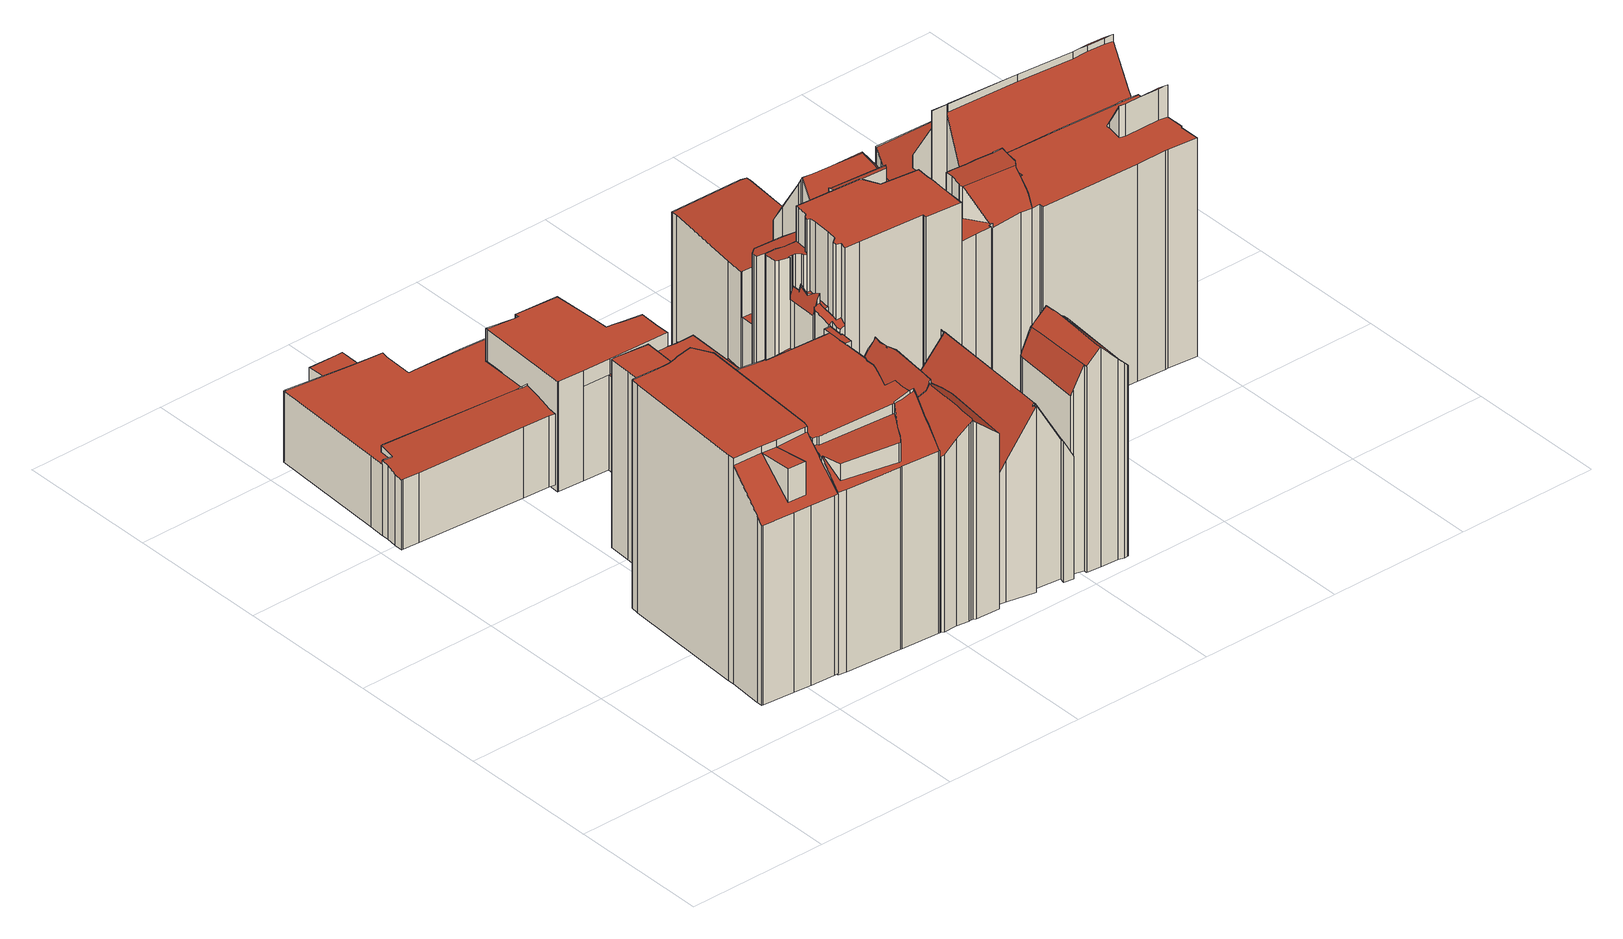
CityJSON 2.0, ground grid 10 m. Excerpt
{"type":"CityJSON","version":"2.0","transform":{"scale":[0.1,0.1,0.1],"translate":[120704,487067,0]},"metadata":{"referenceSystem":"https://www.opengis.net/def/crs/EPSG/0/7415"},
"CityObjects":{
"building1":{"type":"Building","attributes":{"dak_type":"slanted","data_area":76.54,"data_coverage":0.879,"geconstateerd":false,"gid":17593977,"h_dak_50p":17.23,"h_dak_70p":17.32,"h_dak_max":17.51,"h_dak_min":14.31,"h_maaiveld":0.976,"kas_warenhuis":false,"lod11_replace":false,"ondergronds_type":"above ground","oorspronkelijkbouwjaar":1005,"pw_actueel":"yes","pw_bron":"ahn3","reconstructie_methode":"tudelft3d-geoflow","reconstruction_skipped":false,"rmse_lod12":1.32,"rmse_lod13":2.41,"rmse_lod22":0.143,"rn":1,"status":"Pand in gebruik","t_run":153.47,"val3dity_codes_lod12":"[]","val3dity_codes_lod13":"[]","val3dity_codes_lod22":"[]"},"children":["building1-1"]},
"building1-1":{"type":"BuildingPart","parents":["building1"],"geometry":[{"type":"Solid","lod":"2.2","boundaries":[[[[0,1,2,3,4,5,6,7,8,9,10,11,12,13,14,15,16,17,18,19,20,21,22,23,24,25,26,27,28,29]],[[30,14,13,31]],[[32,33,34,35]],[[35,34,36,37]],[[38,4,3,36]],[[39,12,11,40]],[[41,15,14,30]],[[42,43,33]],[[44,45,43,42]],[[46,7,6,47]],[[47,6,5,48]],[[48,5,4,38]],[[49,29,28,50]],[[51,0,29,49]],[[52,20,53]],[[54,21,20,52]],[[55,22,21,54]],[[56,57,58,59]],[[60,2,1,61,62]],[[50,28,27,63]],[[59,58,52,53]],[[63,27,26,64]],[[64,26,25,65]],[[65,25,24,66]],[[37,36,3,2,60]],[[67,9,8,68]],[[68,8,7,46]],[[69,70,33,32]],[[71,19,18,72]],[[72,18,17,73]],[[53,20,19,71]],[[73,17,16,74]],[[75,23,22,55]],[[66,24,23,75]],[[76,10,9,67]],[[40,11,10,76]],[[45,44,70]],[[77,39,70,69]],[[31,13,12,39,77]],[[74,16,15,41]],[[78,79,57,56]],[[80,81,79,78]],[[61,1,0,51]],[[62,61,81,80]],[[30,31,77,69,32,35,37,60,62,80,78,56,59,53,71,72,73,74,41]],[[40,76,67,68,46,47,48,38,36,34,33,43,45,70,39]],[[70,44,42,33]],[[79,81,61,51,49,50,63,64,65,66,75,55,54,52,58,57]]]],"semantics":{"surfaces":[{"type":"GroundSurface"},{"type":"WallSurface","on_footprint_edge":true},{"type":"WallSurface","on_footprint_edge":false},{"type":"RoofSurface"}],"values":[[0,1,2,2,1,1,1,2,2,1,1,1,1,1,1,1,1,2,1,1,2,1,1,1,1,1,1,2,1,1,1,1,1,1,1,1,2,2,1,1,2,2,1,2,3,3,3,3]]}}]},
"building2":{"type":"Building","attributes":{"dak_type":"slanted","data_area":74.89,"data_coverage":0.818,"geconstateerd":false,"gid":17593980,"h_dak_50p":16.53,"h_dak_70p":16.57,"h_dak_max":18.64,"h_dak_min":4.47,"h_maaiveld":0.926,"kas_warenhuis":false,"lod11_replace":false,"ondergronds_type":"above ground","oorspronkelijkbouwjaar":1936,"pw_actueel":"yes","pw_bron":"ahn3","reconstructie_methode":"tudelft3d-geoflow","reconstruction_skipped":false,"rmse_lod12":2.63,"rmse_lod13":3.02,"rmse_lod22":0.666,"rn":1,"status":"Pand in gebruik","t_run":155.21,"val3dity_codes_lod12":"[]","val3dity_codes_lod13":"[]","val3dity_codes_lod22":"[]"},"children":["building2-1"]},
"building2-1":{"type":"BuildingPart","parents":["building2"],"geometry":[{"type":"Solid","lod":"2.2","boundaries":[[[[82,83,84,85,86,87,88,89,90,91,92,93,94,95,96,97,98,99,100,101,102,103,104,105,106,107,108,109,110,111,112,113,114,115,116,117]],[[118,108,107,119]],[[119,107,106,120]],[[120,106,105,121,122]],[[123,102,101,124]],[[125,126,127]],[[128,109,108,118]],[[129,92,91,130]],[[122,121,131,132]],[[133,95,94,134]],[[135,93,92,129]],[[136,96,95,133]],[[137,82,117,138]],[[139,112,111,140]],[[141,142,143]],[[144,145,146,147]],[[148,149,150,151]],[[152,97,96,136]],[[134,94,93,135]],[[153,154,155,156]],[[130,91,90,157]],[[158,159,149,148]],[[127,126,154,153]],[[160,161,159,158]],[[162,110,109,128]],[[163,103,102,123]],[[156,155,164,165]],[[166,88,87,167]],[[165,164,142,141]],[[168,169,151,170]],[[171,115,114,172]],[[147,146,172,173]],[[170,151,150,143]],[[174,98,97,152]],[[175,176,177,178]],[[178,177,179,180]],[[138,117,116,176,175]],[[157,90,89,181]],[[181,89,88,166]],[[167,87,86,182]],[[183,85,84,184]],[[182,86,85,183]],[[185,113,112,139]],[[140,111,110,162]],[[186,187,100,99,188]],[[189,190,187,186]],[[124,101,100,187]],[[132,131,191,192]],[[121,105,104,193]],[[194,195,190,189]],[[196,163,195,194]],[[193,104,103,163,196]],[[184,84,83,197,198]],[[198,197,169,168]],[[197,83,82,137]],[[176,116,115,171]],[[180,179,145,144]],[[173,172,114,113,185]],[[199,174,161,160]],[[192,191,188,200]],[[200,188,99,98,174,199]],[[141,143,150,149,159,161,174,152,136,133,125,127,153,156,165]],[[176,171,172,146,145,179,177]],[[143,142,164,155,154,126,125,133,134,135,129,130,157,181,166,167,182,183,184,198,168,170]],[[151,169,197,137,138,175,178,180,144,147,173,185,139,140,162,128,118,119,120,122,132,192,200,199,160,158,148]],[[195,163,123,124,187,190]],[[196,194,189,186,188,191,131,121,193]]]],"semantics":{"surfaces":[{"type":"GroundSurface"},{"type":"WallSurface","on_footprint_edge":true},{"type":"WallSurface","on_footprint_edge":false},{"type":"RoofSurface"}],"values":[[0,1,1,1,1,2,1,1,2,1,1,1,1,1,2,2,2,1,1,2,1,2,2,2,1,1,2,1,2,2,1,2,2,1,2,2,1,1,1,1,1,1,1,1,1,2,1,2,1,2,2,1,1,2,1,1,2,1,2,2,1,3,3,3,3,3,3]]}}]},
"building3":{"type":"Building","attributes":{"dak_type":"multiple horizontal","data_area":118.07,"data_coverage":0.905,"geconstateerd":false,"gid":17593975,"h_dak_50p":5.93,"h_dak_70p":5.96,"h_dak_max":8.48,"h_dak_min":3.69,"h_maaiveld":0.762,"kas_warenhuis":false,"lod11_replace":false,"ondergronds_type":"above ground","oorspronkelijkbouwjaar":1005,"pw_actueel":"yes","pw_bron":"ahn3","reconstructie_methode":"tudelft3d-geoflow","reconstruction_skipped":false,"rmse_lod12":0.689,"rmse_lod13":2.14,"rmse_lod22":0.359,"rn":1,"status":"Pand in gebruik","t_run":228.81,"val3dity_codes_lod12":"[]","val3dity_codes_lod13":"[]","val3dity_codes_lod22":"[]"},"children":["building3-1"]},
"building3-1":{"type":"BuildingPart","parents":["building3"],"geometry":[{"type":"Solid","lod":"2.2","boundaries":[[[[201,202,203,204,205,206,207,208,209,210,211,212,213,214,215,216,217,218,219,220,221,222,223,224,225,226,227,228,229,230,231,232,233]],[[234,225,224,235]],[[236,237,238,239]],[[240,216,215,241]],[[242,205,204,237,236]],[[243,208,207,244]],[[245,209,208,243]],[[246,241,215,214,247]],[[248,212,211,249]],[[244,207,206,250]],[[251,252,241,246]],[[253,254,252,251]],[[255,213,212,248]],[[247,214,213,255]],[[239,238,256,257]],[[250,206,205,242]],[[258,210,209,245]],[[237,204,203,259]],[[260,218,217,261]],[[261,217,216,240]],[[235,224,223,262,263]],[[249,211,210,258]],[[264,228,227,265]],[[266,230,229,267]],[[268,201,233,269]],[[270,226,225,234]],[[271,231,230,266]],[[267,229,228,264]],[[272,273,274,275]],[[263,262,273,272]],[[276,222,221,277]],[[275,274,278,279]],[[279,278,219,218,260]],[[280,220,219,278]],[[281,282,254,253]],[[283,284,282,281]],[[265,227,226,270]],[[262,223,222,276]],[[259,203,202,285]],[[285,202,201,268]],[[269,233,232,286]],[[286,232,231,271]],[[277,221,220,280]],[[257,256,284,283]],[[259,285,268,269,286,271,266,267,264,265,270,234,235,263,272,275,279,260,261,240,241,252,254,282,284,256,238,237]],[[245,243,244,250,242,236,239,257,283,281,253,251,246,247,255,248,249,258]],[[262,276,277,280,278,274,273]]]],"semantics":{"surfaces":[{"type":"GroundSurface"},{"type":"WallSurface","on_footprint_edge":true},{"type":"WallSurface","on_footprint_edge":false},{"type":"RoofSurface"}],"values":[[0,1,2,1,1,1,1,1,1,1,2,2,1,1,2,1,1,1,1,1,1,1,1,1,1,1,1,1,2,2,1,2,1,1,2,2,1,1,1,1,1,1,1,2,3,3,3]]}}]},
"building4":{"type":"Building","attributes":{"dak_type":"slanted","data_area":53.24,"data_coverage":0.798,"geconstateerd":false,"gid":17593973,"h_dak_50p":13.64,"h_dak_70p":14.32,"h_dak_max":16.72,"h_dak_min":4.88,"h_maaiveld":0.917,"kas_warenhuis":false,"lod11_replace":false,"ondergronds_type":"above ground","oorspronkelijkbouwjaar":1905,"pw_actueel":"yes","pw_bron":"ahn3","reconstructie_methode":"tudelft3d-geoflow","reconstruction_skipped":false,"rmse_lod12":4.18,"rmse_lod13":0.846,"rmse_lod22":0.35,"rn":1,"status":"Pand in gebruik","t_run":151.11,"val3dity_codes_lod12":"[]","val3dity_codes_lod13":"[]","val3dity_codes_lod22":"[]"},"children":["building4-1"]},
"building4-1":{"type":"BuildingPart","parents":["building4"],"geometry":[{"type":"Solid","lod":"2.2","boundaries":[[[[287,288,289,290,291,292,293,294,295,296,297,298,299,300,301,88,87,302,115,303,304,109,305,306,307,308,309,310,311,312]],[[313,308,307,314]],[[315,316,317]],[[318,319,305,109,128]],[[320,115,302,321]],[[322,303,115,320]],[[323,324,316,315]],[[325,300,299,326]],[[327,297,296,328]],[[329,330,331,332]],[[333,294,293,334]],[[335,336,337,338]],[[339,340,336]],[[341,342,343]],[[342,341,344]],[[345,346,347,348]],[[349,88,301,350]],[[350,301,300,325]],[[328,296,295,351]],[[314,307,306,352]],[[353,354,355,356]],[[326,299,298,357]],[[357,298,297,327]],[[358,359,360,361]],[[332,331,362,363]],[[364,365,366,359,358]],[[367,368,369,370]],[[371,372,312,311,373]],[[374,375,376,377]],[[378,87,88,349]],[[379,321,302,87,378]],[[351,295,294,333]],[[380,322,381,382]],[[128,109,304,383]],[[383,304,303,322,380]],[[382,381,365,364]],[[384,289,288,368,367]],[[377,376,321,379]],[[334,293,292,385]],[[385,292,291,346,345]],[[361,360,319,318]],[[356,355,366,365]],[[363,362,315,317]],[[386,290,289,384]],[[346,291,290,386]],[[352,306,305,319]],[[387,388,389,390]],[[391,392,340,339]],[[348,347,393,394]],[[394,393,392,391]],[[395,396,397,398]],[[399,310,309,400]],[[400,309,308,313]],[[373,311,310,399]],[[398,397,372,371]],[[401,287,312,372]],[[368,288,287,401]],[[390,389,396,395]],[[317,316,402,403,404]],[[404,403,354,353]],[[403,402,388,387]],[[338,337,330,329]],[[343,342,336,335]],[[344,375,374]],[[370,369,324,323]],[[379,378,349,350,325,326,357,327,328,405,406,407,408,409,336,342,344,374,377]],[[361,318,128,383,380,382,364,358]],[[407,406,405,328,351,333,334,385,345,348,394,391,339,336,409,408]],[[368,401,372,397,396,389,388,402,316,324,369]],[[403,387,390,395,398,371,373,399,400,313,314,352,319,360,359,366,355,354]],[[392,393,347,346,386,384,367,370,323,315,362,331,330,337,336,340]],[[332,363,317,404,353,356,365,381,322,320,321,376,375,344,341,343,335,338,329]]]],"semantics":{"surfaces":[{"type":"GroundSurface"},{"type":"WallSurface","on_footprint_edge":true},{"type":"WallSurface","on_footprint_edge":false},{"type":"RoofSurface"}],"values":[[0,1,2,1,1,1,2,1,1,2,1,2,2,2,2,2,1,1,1,1,2,1,1,2,2,2,2,1,2,1,1,1,2,1,1,2,1,2,1,1,2,2,2,1,1,1,2,2,2,2,2,1,1,1,2,1,1,2,2,2,2,2,2,2,2,3,3,3,3,3,3,3]]}}]},
"building5":{"type":"Building","attributes":{"dak_type":"slanted","data_area":61.47,"data_coverage":0.77,"geconstateerd":false,"gid":17593970,"h_dak_50p":11.71,"h_dak_70p":12.85,"h_dak_max":14.32,"h_dak_min":4.11,"h_maaiveld":0.938,"kas_warenhuis":false,"lod11_replace":false,"ondergronds_type":"above ground","oorspronkelijkbouwjaar":1005,"pw_actueel":"yes","pw_bron":"ahn3","reconstructie_methode":"tudelft3d-geoflow","reconstruction_skipped":false,"rmse_lod12":4.67,"rmse_lod13":0.989,"rmse_lod22":0.106,"rn":1,"status":"Pand in gebruik","t_run":121.04,"val3dity_codes_lod12":"[]","val3dity_codes_lod13":"[]","val3dity_codes_lod22":"[]"},"children":["building5-1"]},
"building5-1":{"type":"BuildingPart","parents":["building5"],"geometry":[{"type":"Solid","lod":"2.2","boundaries":[[[[410,411,412,413,414,415,311,416,417,418,419,420,421,422,423,424,425,426,427,428,429,430,431,432]],[[433,434,435,436]],[[437,425,424,438]],[[439,411,410,440]],[[440,410,432,441]],[[441,432,431,442]],[[443,428,427,444]],[[445,311,415,446]],[[447,448,434,433]],[[449,450,448,447]],[[451,421,420,452]],[[438,424,423,453,454]],[[453,423,422,455]],[[456,429,428,443]],[[457,430,429,456]],[[458,459,460,461]],[[442,431,430,457]],[[462,426,425,437]],[[444,427,426,462]],[[436,435,463,464]],[[454,453,459,458]],[[465,466,414,413,467]],[[468,469,466,465]],[[446,415,414,466]],[[470,418,417,471]],[[455,422,421,451]],[[464,463,469,468]],[[472,473,450,449]],[[474,412,411,439]],[[475,419,418,470]],[[476,416,311,445]],[[471,417,416,476]],[[452,420,419,475]],[[467,413,412,474]],[[461,460,473,472]],[[448,450,473,460,459,453,455,451,452,475,470,471,476,445,446,466,469,463,435,434]],[[464,468,465,467,474,439,440,441,442,433,436]],[[449,447,433,442,457,456,443,444,462,437,438,454,458,461,472]]]],"semantics":{"surfaces":[{"type":"GroundSurface"},{"type":"WallSurface","on_footprint_edge":false},{"type":"WallSurface","on_footprint_edge":true},{"type":"RoofSurface"}],"values":[[0,1,2,2,2,2,2,2,1,1,2,2,2,2,2,1,2,2,2,1,1,2,1,2,2,2,1,1,2,2,2,2,2,2,1,3,3,3]]}}]},
"building6":{"type":"Building","attributes":{"dak_type":"slanted","data_area":16.33,"data_coverage":0.81,"geconstateerd":false,"gid":17593982,"h_dak_50p":15.9,"h_dak_70p":16.3,"h_dak_max":17.03,"h_dak_min":13.77,"h_maaiveld":1.01,"kas_warenhuis":false,"lod11_replace":false,"ondergronds_type":"above ground","oorspronkelijkbouwjaar":1005,"pw_actueel":"yes","pw_bron":"ahn3","reconstructie_methode":"tudelft3d-geoflow","reconstruction_skipped":false,"rmse_lod12":1.04,"rmse_lod13":1.34,"rmse_lod22":0.0742,"rn":1,"status":"Pand in gebruik","t_run":66.3,"val3dity_codes_lod12":"[]","val3dity_codes_lod13":"[]","val3dity_codes_lod22":"[]"},"children":["building6-1"]},
"building6-1":{"type":"BuildingPart","parents":["building6"],"geometry":[{"type":"Solid","lod":"2.2","boundaries":[[[[477,478,479,480,481,482,483,484,485,486,487,488,489,490,491,492,493,494,495,496,497,498]],[[499,490,489,500]],[[501,497,496,502]],[[500,489,488,503]],[[504,505,506,507]],[[508,483,482,509]],[[502,496,495,510]],[[511,512,498,497,501]],[[513,514,515,516]],[[517,479,478,518]],[[519,491,490,499]],[[520,493,492,521]],[[521,492,491,519]],[[522,484,483,508]],[[510,495,494,523]],[[523,494,493,520]],[[503,488,487,524]],[[524,487,486,525]],[[525,486,485,526]],[[526,485,484,522]],[[507,506,527,528]],[[529,477,498,512]],[[528,527,512,511]],[[518,478,477,529]],[[509,482,481,530]],[[516,515,505,504]],[[530,481,480,514,513]],[[514,480,479,517]],[[521,519,499,500,503,524,531,532,533,534,520]],[[518,529,512,527,506,505,515,514,517]],[[516,504,507,528,511,501,502,535,536,537,538,526,522,508,509,530,513]],[[534,533,532,531,524,525,526,538,537,536,535,502,510,523,520]]]],"semantics":{"surfaces":[{"type":"GroundSurface"},{"type":"WallSurface","on_footprint_edge":true},{"type":"WallSurface","on_footprint_edge":false},{"type":"RoofSurface"}],"values":[[0,1,1,1,2,1,1,1,2,1,1,1,1,1,1,1,1,1,1,1,2,1,2,1,1,2,1,1,3,3,3,3]]}}]},
"building7":{"type":"Building","attributes":{"dak_type":"slanted","data_area":163.95,"data_coverage":0.824,"geconstateerd":false,"gid":14482086,"h_dak_50p":15.88,"h_dak_70p":16.17,"h_dak_max":18.78,"h_dak_min":2.74,"h_maaiveld":0.349,"kas_warenhuis":false,"lod11_replace":false,"ondergronds_type":"above ground","oorspronkelijkbouwjaar":1005,"pw_actueel":"yes","pw_bron":"ahn3","reconstructie_methode":"tudelft3d-geoflow","reconstruction_skipped":false,"rmse_lod12":5.16,"rmse_lod13":1.74,"rmse_lod22":0.41,"rn":1,"status":"Pand in gebruik","t_run":367.1,"val3dity_codes_lod12":"[]","val3dity_codes_lod13":"[]","val3dity_codes_lod22":"[]"},"children":["building7-1"]},
"building7-1":{"type":"BuildingPart","parents":["building7"],"geometry":[{"type":"Solid","lod":"2.2","boundaries":[[[[539,540,541,542,543,544,545,546,547,548,549,550,551,552,553,554,555,556,557,558,559,560,561,562,563,564,565,566,567,568,569,570,571,572,573,574,575,576,577,578,579,580,581,582,583,584,585,586,587,588,589,590,591,592,593,594,595,596,597,598,599,600,601,602,603]],[[604,605,564,563,606]],[[607,552,551,608,609]],[[610,543,542,611]],[[612,544,543,610]],[[613,602,601,614]],[[615,595,594,616]],[[617,589,588,618]],[[619,546,545,620]],[[621,622,623,624]],[[611,542,541,625]],[[625,541,540,626]],[[616,594,593,627]],[[627,593,592,628]],[[629,603,602,613]],[[630,597,596,631]],[[632,591,590,633]],[[628,592,591,632]],[[634,600,599,635]],[[636,598,597,630]],[[637,559,558,638]],[[639,579,578,640]],[[641,642,640,643]],[[644,576,575,645]],[[646,647,648,649]],[[650,651,652,653]],[[654,571,570,655]],[[656,606,563,562,657]],[[658,659,606,656]],[[660,661,662,663]],[[664,569,568,665]],[[666,553,552,607]],[[608,551,550,667]],[[668,669,670,671]],[[672,580,579,639]],[[673,581,580,672]],[[674,582,581,673]],[[643,640,578,577,675,676]],[[677,554,553,666]],[[618,588,587,678]],[[620,545,544,612]],[[612,679,680]],[[681,682,683,684]],[[685,686,687,688]],[[689,690,686,685]],[[691,692,693,694]],[[695,586,585,696]],[[697,698,699,700]],[[688,687,556,555,701]],[[702,703,704,705,706]],[[707,560,559,637]],[[701,555,554,677]],[[676,675,708,709]],[[675,577,576,644]],[[645,575,574,661,660]],[[710,711,622,621]],[[712,713,642,641]],[[714,715,716]],[[717,718,719,699]],[[720,584,583,721]],[[631,596,595,615]],[[649,648,722,718,717]],[[723,724,725,726]],[[638,558,557,725]],[[726,725,557,556,687]],[[727,635,599,598,636]],[[671,670,728,698,697]],[[729,565,564,605]],[[730,731,605,604]],[[684,683,713,712]],[[732,733,728,670]],[[734,735,733,732]],[[735,734,736]],[[614,601,600,634]],[[737,738,635,727]],[[696,585,584,720]],[[739,572,571,654]],[[740,741,742,743]],[[663,662,744,740]],[[741,744,745,746]],[[747,748,651,650]],[[743,742,749,748,747]],[[653,652,750,751]],[[748,749,752,753]],[[751,750,754,755,756]],[[757,758,754,750]],[[759,760,758,757]],[[761,547,546,619,762]],[[763,764,765,766,767]],[[768,769,770,771]],[[771,770,772,773]],[[774,775,690,689]],[[773,772,724,723]],[[753,752,776,777]],[[778,566,565,729]],[[779,567,566,778]],[[780,779,731,730]],[[665,568,567,779,780]],[[655,570,569,664]],[[781,782,783,784]],[[784,783,715,714]],[[785,786,787,788,789]],[[789,788,782,781]],[[790,791,792,793]],[[794,795,796,797]],[[786,798,799,800]],[[793,792,798,786,785]],[[801,721,583,582,674]],[[802,721,801]],[[624,623,803,760,759]],[[804,805,803,623]],[[806,807,808,809]],[[809,808,703,702]],[[667,550,549,810]],[[810,549,548,811]],[[609,608,812,813]],[[811,548,547,761]],[[813,812,814,815]],[[815,814,816,817]],[[818,819,816]],[[788,787,819,818]],[[817,816,820,821]],[[821,820,682,681]],[[800,799,795,794]],[[775,822,823,824]],[[824,823,825,826]],[[827,828,826,829]],[[706,705,822,775,774]],[[680,679,830,831]],[[829,826,825,711,710]],[[832,833,805,834]],[[805,804,834]],[[756,755,692,691]],[[835,836,837,838]],[[718,722,839,840]],[[840,839,841,842]],[[700,699,719,843,844]],[[844,843,845,846]],[[846,845,847,848]],[[849,850,851]],[[831,830,850,849]],[[633,590,589,617]],[[852,853,854,855]],[[853,852,856]],[[857,858,738,737]],[[855,854,858,857]],[[859,539,603,629]],[[626,540,539,859]],[[860,573,572,739]],[[661,574,573,860]],[[861,862,764,763]],[[744,741,740]],[[746,745,862,861]],[[863,864,802,801]],[[797,796,865,866]],[[866,865,867,864,863]],[[842,841,867,865]],[[848,847,791,790]],[[657,562,561,868]],[[869,870,659,658]],[[868,561,560,707]],[[766,765,870,869]],[[871,872,769,873]],[[874,875,873,768]],[[767,766,872,871]],[[876,877,825,878]],[[777,776,879,880]],[[881,880,879,875,874]],[[880,881,882]],[[828,827,882]],[[883,695,647,646]],[[678,587,586,695,883]],[[834,804,877,876]],[[884,885,832,807,806]],[[694,693,833,832,885]],[[838,837,885,884]],[[709,708,836,835]],[[873,769,768]],[[878,825,704,703]],[[762,619,886,887]],[[887,886,716]],[[851,850,669,668]],[[713,683,888,639,640,642]],[[736,889,890,678,883,646,649,717,699,698,728,733,735]],[[731,779,778,729,605]],[[764,862,745,744,662,661,860,739,654,655,664,665,780,730,604,606,659,870,765]],[[715,783,782,788,818,816,814,812,608,667,810,811,761,762,887,716]],[[795,799,798,792,791,847,845,843,719,718,840,842,865,796]],[[714,851,668,671,697,700,844,846,848,790,793,785,789,781,784]],[[690,775,824,826,828,882,881,874,768,771,773,723,726,687,686]],[[833,693,692,755,754,758,760,803,805]],[[825,877,804,623,622,711,825,823,822,705,704]],[[863,801,674,673,672,639,888,683,682,820,816,819,787,786,800,794,797,866]],[[854,853,856,891,630,631,615,616,627,628,632,633,617,618,678,890,889,736,734,732,670,669,850,830,679,612,610,611,625,626,859,629,613,614,634,635,738,858]],[[855,857,737,727,636,630,891,856,852]],[[802,864,867,841,839,722,648,647,695,696,720,721]],[[872,766,869,658,656,657,868,707,637,638,725,724,772,770,769]],[[875,879,776,752,749,742,741,746,861,763,767,871,873]],[[880,882,827,829,710,621,624,759,757,750,652,651,748,753,777]],[[876,878,703,808,807,832,834]],[[885,837,836,708,675,644,645,660,663,740,743,747,650,653,751,756,691,694]],[[712,641,643,676,709,835,838,884,806,809,702,706,774,689,685,688,701,677,666,607,609,813,815,817,821,681,684]],[[714,716,886,619,620,612,680,831,849,851]]]],"semantics":{"surfaces":[{"type":"GroundSurface"},{"type":"WallSurface","on_footprint_edge":true},{"type":"WallSurface","on_footprint_edge":false},{"type":"RoofSurface"}],"values":[[0,1,1,1,1,1,1,1,1,2,1,1,1,1,1,1,1,1,1,1,1,1,2,1,2,2,1,1,2,2,1,1,1,2,1,1,1,1,1,1,1,2,2,2,2,2,1,2,1,2,1,1,2,1,1,2,2,2,2,1,1,2,2,1,1,1,2,1,2,2,2,2,2,1,2,1,1,2,2,2,2,2,2,2,2,2,2,1,2,2,2,2,2,2,1,1,2,1,1,2,2,2,2,2,2,2,2,1,2,2,2,2,2,1,1,2,1,2,2,2,2,2,2,2,2,2,2,2,2,2,2,2,2,2,2,2,2,2,2,2,2,1,2,2,2,2,1,1,1,1,2,2,2,2,2,2,2,2,1,2,1,2,2,2,2,2,2,2,2,2,2,1,2,2,2,2,2,2,2,2,2,2,3,3,3,3,3,3,3,3,3,3,3,3,3,3,3,3,3,3,3,3,3]]}}]},
"building8":{"type":"Building","attributes":{"dak_type":"slanted","data_area":305.44,"data_coverage":0.896,"geconstateerd":false,"gid":14482956,"h_dak_50p":10.73,"h_dak_70p":13.99,"h_dak_max":20.93,"h_dak_min":0.887,"h_maaiveld":0.353,"kas_warenhuis":false,"lod11_replace":false,"ondergronds_type":"above ground","oorspronkelijkbouwjaar":1775,"pw_actueel":"yes","pw_bron":"ahn3","reconstructie_methode":"tudelft3d-geoflow","reconstruction_skipped":false,"rmse_lod12":4.72,"rmse_lod13":1.44,"rmse_lod22":0.656,"rn":1,"status":"Pand in gebruik","t_run":574.31,"val3dity_codes_lod12":"[]","val3dity_codes_lod13":"[]","val3dity_codes_lod22":"[]"},"children":["building8-1"]},
"building8-1":{"type":"BuildingPart","parents":["building8"],"geometry":[{"type":"Solid","lod":"2.2","boundaries":[[[[892,893,894,895,896,897,898,899,900,901,902,903,904,905,906,907,908,909,910,911,912,913,914,915,916,917,918,919,920,921,922,923,924,925,926,927,928,929,930,931,932,933,934,935,936,937,938,939,940,941,942,943,944,945,946,947,948,949,950,951,952,953,954,955,956,957,958,959],[960,961,962,963,964,965,966,967,968,969,970,971]],[[972,932,931,973,974]],[[975,896,895,976]],[[977,978,979,980]],[[981,898,897,982]],[[983,953,952,984]],[[985,954,953,983]],[[986,957,956,987]],[[988,936,935,989]],[[990,991,992,993]],[[994,965,964,995]],[[996,911,910,997]],[[998,950,949,999]],[[1000,966,965,994]],[[1001,904,903,1002]],[[1003,1004,1005,1006]],[[1007,1008,1009,1010]],[[1011,1012,1013,1014]],[[1015,969,968,1016,1012,1011]],[[1017,944,943,1018]],[[1019,901,900,1020,1021]],[[1020,900,899,1022]],[[1023,905,904,1001]],[[1024,1025,1026,1027]],[[1028,938,937,1029]],[[1030,967,966,1000]],[[1031,1032,1033,1034]],[[1035,921,920,1036,1037]],[[1014,1013,1025,1024,1038]],[[1012,1016,1039,1040]],[[1038,1024,1008,1007]],[[1041,1042,1043,1044]],[[1027,1026,1045,1046]],[[1047,1048,1049,1050]],[[1051,1052,1053,1054,1055]],[[1056,1057,1058,1059]],[[1060,960,971,1061,1062]],[[1063,1064,1065,1066]],[[1044,1043,978,977]],[[984,952,951,1067]],[[1068,1069,1070,1071]],[[1059,1058,1069,1068]],[[1072,1073,1074,1075]],[[1016,968,967,1030]],[[999,949,948,1076]],[[1077,1076,948,947,1078]],[[1040,1039,1076,1077]],[[1079,998,995,1080]],[[1081,958,957,986]],[[1082,959,958,1081]],[[1083,1084,1085,1086,1087]],[[1087,1086,1073,1072]],[[1086,1085,1088,1089]],[[1090,1091,893,892,1092]],[[1093,955,954,985]],[[1094,1095,914,913,1096]],[[997,910,909,1097]],[[1098,1099,1091,1090]],[[1089,1088,1100,1101]],[[1050,1049,1102,1103,1104]],[[1021,1020,1105,1106]],[[1022,899,898,981]],[[1107,1108,1109,1110]],[[1108,923,922,1111]],[[1112,1071,1070,1111,1113]],[[1114,1115,1116,1117]],[[1075,1074,1118,1115,1114]],[[1117,1116,1119,1120]],[[1120,1119,1121,1122]],[[1096,913,912,1123]],[[1124,1125,1032,1031]],[[1066,1065,1052,1051]],[[1126,1127,1128,1129]],[[1129,1128,1130,1064,1063]],[[1006,1005,1071,1112]],[[1131,1132,1125,1124]],[[1133,919,918,1132,1131]],[[1132,918,917,1134]],[[1135,1136,1137,1138]],[[1134,917,916,1137]],[[1139,963,962,1140]],[[1141,1142,1143,1144]],[[1002,903,902,1145]],[[1145,902,901,1019]],[[1146,1147,906,905,1023]],[[1097,909,908,1148]],[[993,992,1149,1150]],[[1150,1149,1127,1126]],[[1078,947,946,1151]],[[1152,942,941,1153]],[[1018,943,942,1152]],[[980,979,1154,1155]],[[974,973,1156,1157]],[[1158,1010,1009,1042,1041]],[[1155,1154,1153,1159]],[[1160,927,926,1161]],[[1162,930,929,1163]],[[1157,1156,1010,1158]],[[1140,962,961,1164]],[[1165,970,969,1015]],[[1061,971,970,1165]],[[1166,1167,925,924,1168]],[[1067,951,950,998,1079]],[[987,956,955,1093]],[[1169,928,927,1160]],[[973,931,930,1162]],[[1163,929,928,1169]],[[1170,1171,1167,1166]],[[1172,1173,1118,1074]],[[1174,1139,1173,1172]],[[1175,1176,1048,1047]],[[1138,1137,916,915,1177]],[[1178,934,933,1179]],[[1179,933,932,972]],[[989,935,934,1178]],[[1029,937,936,988]],[[1180,940,939,1181]],[[1181,939,938,1028]],[[1159,1153,941,940,1180]],[[1080,995,964,963,1139,1174]],[[1123,912,911,996]],[[1144,1143,1147,1146]],[[1182,907,906,1147]],[[1148,908,907,1182]],[[1036,920,919,1133]],[[1037,1036,1004,1003]],[[1177,915,1183]],[[1183,915,914,1095]],[[1184,1185,1095,1094]],[[1185,1184,1186]],[[1187,990,1188]],[[1106,1105,991,990,1187]],[[1189,1190,1191,1192]],[[982,897,896,975]],[[1193,1194,1190,1189]],[[976,895,894,1195,1196]],[[1196,1195,1176,1175]],[[1161,926,925,1167]],[[1197,1198,1171,1170]],[[1062,1061,1198,1197]],[[1054,1053,1136,1135]],[[1055,1054,1194,1193]],[[1092,892,959,1082]],[[1101,1100,1099,1098]],[[1199,1200,1084,1083]],[[1103,1102,1201,1202]],[[1202,1201,1200,1199]],[[1104,1103,1203]],[[1168,924,923,1108,1107]],[[1204,1164,961,960,1060]],[[1034,1033,1130,1128]],[[1195,894,893,1091]],[[1110,1109,1164,1204]],[[1113,1111,922,921,1035]],[[1046,1045,1205,1206]],[[1206,1205,945,944,1017]],[[1151,946,945,1205]],[[1122,1121,1057,1056]],[[1192,1191,1142,1141]],[[999,1076,1039,1016,1030,1000,994,995,998]],[[1150,1126,1129,1063,1066,1051,1055,1193,1189,1192,1141,1144,1146,1023,1001,1002,1145,1019,1207,1188,990,993]],[[1042,1009,1008,1024,1027,1046,1206,1017,1018,1152,1153,1154,979,978,1043]],[[1005,1004,1036,1133,1131,1124,1208,1209,1210,1211,1212,1213,1214,1122,1056,1059,1068,1071]],[[987,1093,985,983,984,1067,1079,1080,1174,1172,1074,1073,1086,1089,1101,1098,1090,1092,1082,1081,986]],[[1181,1028,1029,988,989,1178,1179,972,974,1157,1158,1041,1044,977,980,1155,1159,1180]],[[1097,1215,1216,1186,1184,1094,1096,1123,996,997]],[[1037,1003,1006,1112,1113,1035]],[[1121,1119,1116,1115,1118,1173,1139,1140,1164,1109,1108,1111,1070,1069,1058,1057]],[[1054,1135,1138,1177,1183,1095,1185,1186,1216,1215,1097,1148,1182,1147,1143,1142,1191,1190,1194]],[[1106,1187,1188,1207,1019,1021]],[[1130,1033,1032,1125,1132,1134,1137,1136,1053,1052,1065,1064]],[[1171,1198,1061,1165,1015,1011,1014,1038,1007,1010,1156,973,1162,1163,1169,1160,1161,1167]],[[1200,1201,1102,1049,1048,1176,1195,1091,1099,1100,1088,1085,1084]],[[1203,1103,1202,1199,1083,1217,1218,1212,1211,1210,1209,1208,1124,1031,1034,1219]],[[991,1105,1020,1022,981,982,975,976,1196,1175,1047,1050,1104,1203,1219,1034,1128,1127,1149,992]],[[1110,1204,1060,1062,1197,1170,1166,1168,1107]],[[1151,1205,1045,1026,1025,1013,1012,1040,1077,1078]],[[1083,1087,1072,1075,1114,1117,1120,1122,1214,1213,1212,1218,1217]]]],"semantics":{"surfaces":[{"type":"GroundSurface"},{"type":"WallSurface","on_footprint_edge":true},{"type":"WallSurface","on_footprint_edge":false},{"type":"RoofSurface"}],"values":[[0,1,1,2,1,1,1,1,1,2,1,1,1,1,1,2,2,2,1,1,1,1,1,2,1,1,2,1,2,2,2,2,2,2,2,2,1,2,2,1,2,2,2,1,1,1,2,2,1,1,2,2,2,1,1,1,1,2,2,2,2,1,2,1,2,2,2,2,2,1,2,2,2,2,2,2,1,1,2,1,1,2,1,1,1,1,2,2,1,1,1,2,2,2,2,1,1,2,1,1,1,1,1,1,1,1,1,2,2,2,2,1,1,1,1,1,1,1,1,1,1,2,1,1,1,2,1,1,2,2,2,2,2,1,2,1,2,1,2,2,2,2,1,2,2,2,2,2,1,1,2,1,2,1,2,1,1,2,2,3,3,3,3,3,3,3,3,3,3,3,3,3,3,3,3,3,3,3]]}}]}
},
"vertices":[
[125,157,10],[124,142,10],[119,54,10],[118,50,10],[117,26,10],[117,21,10],[114,21,10],[97,22,10],[84,23,10],[62,25,10],[61,25,10],[61,29,10],[63,53,10],[63,58,10],[68,146,10],[69,152,10],[70,152,10],[89,151,10],[90,151,10],[94,151,10],[97,151,10],[97,153,10],[98,159,10],[98,164,10],[100,192,10],[101,208,10],[104,208,10],[127,206,10],[128,206,10],[126,168,10],[68,146,174],[63,58,172],[95,51,172],[95,51,167],[116,50,168],[116,50,172],[118,50,168],[118,50,172],[117,26,144],[63,53,167],[61,29,144],[69,152,174],[97,27,168],[97,27,144],[84,28,168],[84,28,144],[97,22,139],[114,21,139],[117,21,139],[126,168,144],[128,206,145],[125,157,144],[97,151,145],[97,151,174],[97,153,145],[98,159,145],[105,153,174],[105,153,144],[102,152,144],[102,152,174],[119,54,172],[124,142,144],[124,142,174],[127,206,145],[104,208,145],[101,208,145],[100,192,145],[62,25,139],[84,23,139],[84,52,172],[84,52,167],[94,151,174],[90,151,174],[89,151,174],[70,152,174],[98,164,145],[61,25,139],[63,53,172],[117,155,174],[117,155,144],[123,144,174],[123,144,144],
[193,51,9],[193,41,9],[193,39,9],[192,29,9],[192,27,9],[191,16,9],[191,15,9],[190,15,9],[163,17,9],[162,17,9],[123,20,9],[117,21,9],[117,25,9],[117,36,9],[117,37,9],[118,39,9],[118,45,9],[123,131,9],[124,140,9],[126,168,9],[154,166,9],[152,144,9],[152,138,9],[151,127,9],[151,126,9],[167,125,9],[195,123,9],[198,123,9],[198,120,9],[196,88,9],[195,86,9],[195,85,9],[195,80,9],[194,70,9],[194,59,9],[194,58,9],[195,123,165],[167,125,165],[151,126,165],[151,127,137],[151,127,165],[154,166,45],[126,168,46],[118,36,158],[122,25,144],[122,25,156],[198,123,165],[123,20,140],[162,17,140],[149,127,137],[149,127,165],[117,36,158],[117,25,145],[117,21,140],[117,37,158],[193,51,166],[194,58,166],[195,86,166],[196,88,166],[171,30,158],[171,30,156],[173,33,159],[191,70,166],[191,70,131],[194,77,134],[194,77,166],[176,40,167],[176,40,160],[177,40,160],[177,40,167],[118,39,158],[163,19,156],[163,19,142],[164,19,142],[164,19,156],[163,17,140],[122,44,166],[122,44,160],[121,45,166],[121,45,160],[198,120,165],[152,144,45],[167,23,146],[167,23,157],[191,15,140],[191,16,140],[190,41,170],[190,41,167],[177,40,168],[194,70,134],[195,80,136],[195,80,166],[118,45,160],[194,59,166],[194,59,132],[192,59,131],[192,59,166],[186,59,124],[186,59,166],[190,15,140],[192,27,154],[192,29,156],[193,39,168],[195,85,166],[124,140,138],[124,140,46],[123,131,138],[127,140,138],[127,140,46],[126,131,138],[126,131,165],[152,138,137],[151,138,137],[151,138,45],[152,144,137],[193,41,167],[193,41,170],[118,45,166],[123,131,165],
[124,349,8],[123,327,8],[123,323,8],[122,309,8],[121,294,8],[120,287,8],[120,281,8],[116,282,8],[97,283,8],[20,288,8],[8,289,8],[7,289,8],[7,295,8],[8,303,8],[8,308,8],[9,319,8],[14,404,8],[15,404,8],[62,398,8],[61,436,8],[82,435,8],[86,435,8],[84,396,8],[83,391,8],[82,370,8],[86,370,8],[120,368,8],[147,366,8],[147,364,8],[147,355,8],[148,355,8],[148,347,8],[147,347,8],[82,370,59],[83,391,59],[122,309,65],[122,309,60],[118,309,60],[118,309,65],[9,319,59],[8,308,59],[121,294,61],[116,282,59],[120,281,59],[97,283,59],[8,308,62],[8,303,61],[7,289,58],[8,289,58],[120,287,60],[9,308,62],[9,308,59],[15,307,62],[15,307,59],[7,295,59],[114,310,60],[114,310,64],[20,288,58],[123,323,60],[15,404,59],[14,404,59],[84,396,39],[84,396,59],[147,366,60],[120,368,60],[147,355,60],[147,364,60],[124,349,60],[147,347,60],[86,370,59],[148,355,60],[83,396,59],[83,396,39],[82,396,39],[82,396,59],[86,435,38],[82,435,38],[62,398,38],[62,398,59],[61,436,38],[16,318,64],[16,318,59],[17,318,64],[17,318,59],[123,327,60],[148,347,60],
[242,114,9],[242,109,9],[240,68,9],[239,64,9],[239,59,9],[236,14,9],[234,14,9],[234,11,9],[217,12,9],[215,13,9],[214,13,9],[212,13,9],[203,14,9],[194,14,9],[192,15,9],[194,66,9],[197,107,9],[197,117,9],[198,128,9],[203,159,9],[204,161,9],[204,163,9],[242,161,9],[244,161,9],[245,161,9],[243,123,9],[204,163,73],[204,161,73],[226,114,153],[226,114,52],[226,114,154],[198,128,165],[198,128,72],[194,70,113],[194,66,113],[197,107,110],[227,114,151],[227,114,52],[194,14,136],[203,14,143],[214,13,151],[215,13,152],[225,94,156],[225,94,151],[225,103,153],[225,103,154],[234,11,135],[234,14,135],[221,58,155],[221,58,152],[222,66,152],[222,66,155],[222,59,152],[222,59,151],[220,58,153],[220,58,152],[220,58,154],[217,57,150],[239,59,136],[239,59,118],[238,60,119],[238,60,137],[191,15,134],[192,15,135],[217,12,150],[203,159,73],[221,115,147],[221,115,72],[208,116,72],[208,116,127],[212,13,150],[201,116,166],[201,116,72],[202,127,72],[202,127,166],[225,109,153],[225,109,154],[202,116,166],[202,116,118],[202,116,72],[242,109,121],[242,109,53],[241,110,53],[241,110,123],[243,123,72],[243,123,49],[245,161,73],[198,64,136],[198,64,119],[197,65,118],[197,65,135],[191,16,134],[194,66,133],[197,107,166],[201,107,118],[201,107,166],[197,117,165],[240,68,118],[236,14,133],[239,64,118],[225,115,72],[225,115,52],[225,125,49],[225,125,72],[225,60,149],[225,60,144],[233,62,130],[233,62,142],[241,123,72],[241,123,49],[242,123,49],[242,123,72],[244,161,73],[242,161,73],[242,114,51],[225,114,52],[225,114,72],[225,114,152],[216,15,152],[217,25,152],[218,31,152],[220,55,152],[220,56,152],
[262,10,9],[242,14,9],[236,15,9],[239,63,9],[242,108,9],[242,111,9],[251,160,9],[252,160,9],[299,157,9],[300,157,9],[300,156,9],[297,108,9],[297,104,9],[296,95,9],[294,59,9],[292,59,9],[289,11,9],[288,6,9],[281,7,9],[282,11,9],[264,13,9],[263,13,9],[262,13,9],[270,103,144],[270,103,42],[269,103,42],[269,103,142],[292,59,99],[294,59,94],[242,14,110],[262,10,142],[262,13,142],[263,13,143],[281,7,110],[288,6,97],[245,161,43],[242,111,43],[271,103,142],[271,103,42],[272,108,142],[272,108,42],[297,108,42],[300,156,42],[296,95,42],[296,95,96],[297,104,42],[282,11,110],[264,13,142],[294,96,100],[294,96,42],[292,96,42],[292,96,103],[289,11,97],[254,108,42],[254,108,117],[242,108,98],[242,108,43],[239,63,99],[248,108,109],[248,108,43],[299,157,42],[252,160,42],[294,108,102],[294,108,42],[236,15,100],[300,157,42],[251,160,42],
[329,55,10],[330,55,10],[330,54,10],[327,4,10],[327,2,10],[326,2,10],[324,2,10],[320,3,10],[307,4,10],[297,5,10],[297,7,10],[290,9,10],[289,10,10],[291,56,10],[292,59,10],[293,59,10],[299,58,10],[301,58,10],[302,58,10],[310,57,10],[320,56,10],[323,56,10],[291,56,140],[289,10,138],[320,56,158],[310,57,169],[290,9,142],[324,8,150],[324,8,145],[323,53,153],[323,53,156],[324,2,150],[326,2,148],[302,58,160],[323,56,156],[323,56,153],[327,4,147],[327,4,139],[326,5,141],[326,5,148],[330,54,138],[330,55,138],[292,59,140],[299,58,158],[293,59,143],[320,3,154],[301,58,159],[297,7,158],[297,5,158],[307,4,168],[323,54,153],[323,54,156],[329,55,140],[327,2,147],[297,9,158],[298,29,158],[299,51,158],[299,57,158],[310,52,169],[310,47,169],[308,16,168],[307,7,168],
[477,143,3],[456,144,3],[386,148,3],[386,150,3],[386,151,3],[380,151,3],[372,152,3],[351,153,3],[348,153,3],[348,152,3],[348,151,3],[336,151,3],[326,152,3],[300,154,3],[300,156,3],[300,157,3],[253,160,3],[243,161,3],[239,161,3],[235,161,3],[234,161,3],[228,162,3],[226,162,3],[225,162,3],[223,162,3],[147,167,3],[126,168,3],[127,192,3],[151,191,3],[152,191,3],[153,203,3],[154,218,3],[154,220,3],[156,220,3],[218,216,3],[227,215,3],[235,215,3],[241,214,3],[250,214,3],[297,211,3],[331,209,3],[332,209,3],[342,208,3],[346,208,3],[356,207,3],[379,206,3],[380,206,3],[381,206,3],[399,205,3],[412,204,3],[445,202,3],[486,199,3],[491,199,3],[501,198,3],[503,198,3],[503,194,3],[503,191,3],[502,186,3],[502,184,3],[502,173,3],[501,169,3],[501,156,3],[500,155,3],[500,141,3],[479,143,3],[147,167,66],[147,167,27],[223,162,66],[300,154,186],[326,152,158],[326,152,186],[386,151,158],[386,150,158],[380,151,158],[500,141,160],[500,155,160],[503,191,160],[503,194,160],[445,202,159],[412,204,158],[351,153,156],[372,152,158],[238,190,140],[238,190,104],[239,197,104],[239,197,143],[386,148,158],[456,144,159],[503,198,160],[501,198,160],[479,143,160],[502,184,160],[502,186,160],[491,199,160],[486,199,160],[501,156,160],[501,169,160],[502,173,177],[234,161,72],[235,161,72],[331,209,159],[297,211,159],[298,210,185],[298,210,159],[297,211,185],[241,214,160],[235,215,161],[382,204,127],[382,204,62],[384,193,66],[384,193,131],[235,203,161],[235,203,131],[237,203,135],[237,203,161],[154,220,66],[154,218,66],[223,162,72],[225,162,72],[223,163,72],[223,163,66],[227,215,161],[227,215,66],[226,213,66],[226,213,161],[153,203,66],[152,191,66],[300,156,186],[336,151,159],[383,170,181],[383,170,158],[384,178,158],[384,178,181],[332,209,157],[342,208,136],[346,208,128],[250,214,160],[250,214,185],[300,157,186],[399,205,158],[381,156,158],[381,156,166],[330,196,185],[330,196,157],[329,196,159],[329,196,185],[244,166,186],[244,166,133],[243,161,130],[243,161,186],[241,167,186],[241,167,132],[244,202,160],[244,202,67],[244,200,68],[244,200,160],[381,206,61],[380,206,61],[385,184,182],[385,184,134],[378,184,121],[378,184,182],[253,160,186],[246,180,186],[246,180,132],[246,180,104],[245,173,104],[245,173,186],[228,162,72],[250,212,160],[250,212,185],[239,186,142],[239,186,104],[303,199,185],[303,199,159],[342,170,181],[342,170,158],[350,155,159],[378,194,121],[378,194,103],[378,184,103],[379,206,61],[356,207,61],[378,194,66],[238,163,130],[238,163,72],[239,161,72],[239,161,129],[501,169,183],[384,178,133],[126,168,28],[148,170,66],[148,170,27],[386,179,158],[386,179,137],[389,179,158],[389,179,143],[398,181,158],[495,170,183],[495,170,160],[156,220,66],[226,205,161],[226,205,93],[228,204,94],[228,204,161],[226,205,66],[226,203,66],[226,203,93],[235,202,161],[235,202,131],[235,202,96],[238,203,139],[238,203,161],[235,198,96],[235,198,131],[238,203,66],[240,203,66],[240,203,161],[238,202,139],[238,202,67],[238,197,139],[238,197,69],[348,153,159],[351,153,159],[224,182,93],[224,182,66],[223,169,66],[223,169,73],[223,169,93],[235,167,131],[235,167,73],[236,167,73],[236,167,131],[238,167,73],[238,167,132],[241,170,186],[241,170,133],[235,181,96],[235,181,130],[127,192,29],[151,191,28],[151,191,66],[342,173,181],[342,173,158],[341,172,158],[341,172,181],[343,186,182],[343,186,129],[343,181,130],[343,181,158],[343,181,182],[348,186,182],[348,186,103],[346,186,104],[346,186,182],[345,198,129],[345,198,104],[353,197,104],[353,197,112],[343,186,104],[344,194,104],[344,194,129],[356,207,108],[356,207,62],[239,197,69],[243,195,104],[243,195,70],[248,199,185],[248,199,133],[247,193,133],[247,193,186],[348,151,159],[348,152,159],[326,154,158],[326,154,186],[328,172,158],[328,172,185],[329,182,158],[329,182,185],[337,181,158],[337,181,141],[329,187,157],[329,187,185],[241,170,104],[240,178,104],[240,178,136],[240,181,104],[240,181,137],[238,181,140],[238,181,137],[240,181,144],[381,157,158],[381,157,168],[246,199,133],[246,199,68],[243,195,132],[249,204,185],[249,204,160],[247,202,160],[247,202,185],[376,194,66],[376,194,103],[373,195,66],[373,195,103],[377,184,103],[377,184,182],[365,185,103],[365,185,182],[358,185,103],[358,185,182],[380,166,180],[380,166,158],[380,166,181],[468,183,164],[468,183,159],[466,172,159],[466,172,182],[468,186,159],[470,171,182],[470,171,159],[477,143,160],[218,216,66],[225,195,93],[225,195,66],[357,205,107],[357,205,62],[357,197,104],[357,197,105],[357,197,66],[226,162,72],[223,164,72],[223,164,66],[229,168,95],[229,168,73],[235,167,97],[235,179,135],[235,179,97],[242,193,132],[242,193,104],[240,181,131],[236,181,97],[236,181,133],[236,181,136],[237,181,136],[381,206,126],[246,199,185],[246,199,160],[350,154,158],[350,154,159],[330,201,159],[398,186,158],[398,191,158],[501,184,160],
[347,295,4],[354,295,4],[380,293,4],[479,287,4],[508,285,4],[508,279,4],[508,277,4],[506,252,4],[504,252,4],[505,245,4],[505,242,4],[505,238,4],[505,226,4],[505,225,4],[505,223,4],[504,208,4],[504,205,4],[503,204,4],[503,198,4],[502,198,4],[500,198,4],[498,198,4],[478,200,4],[472,200,4],[376,206,4],[355,207,4],[354,207,4],[332,209,4],[317,210,4],[282,212,4],[278,212,4],[257,213,4],[243,214,4],[221,216,4],[216,216,4],[155,220,4],[154,220,4],[154,225,4],[158,277,4],[139,278,4],[121,279,4],[120,279,4],[124,347,4],[124,349,4],[125,349,4],[145,347,4],[148,347,4],[148,350,4],[179,348,4],[180,317,4],[188,306,4],[193,316,4],[206,308,4],[214,302,4],[217,300,4],[218,298,4],[225,289,4],[255,286,4],[259,286,4],[264,339,4],[264,343,4],[315,340,4],[319,339,4],[319,336,4],[317,302,4],[317,298,4],[317,297,4],[322,297,4],[246,222,4],[257,221,4],[257,226,4],[258,272,4],[257,272,4],[256,272,4],[237,273,4],[235,276,4],[223,276,4],[221,228,4],[221,223,4],[225,223,4],[121,279,83],[139,278,72],[139,278,83],[508,285,131],[479,287,130],[191,303,82],[191,303,48],[187,304,48],[187,304,82],[508,277,131],[508,279,131],[315,340,109],[264,343,107],[319,339,109],[317,298,107],[317,302,107],[125,349,83],[124,349,83],[478,255,138],[478,255,129],[401,262,127],[401,262,136],[256,272,34],[257,272,34],[502,198,152],[503,198,152],[259,286,34],[255,286,34],[237,273,34],[505,226,184],[505,238,164],[320,214,183],[320,214,133],[280,216,134],[280,216,184],[211,276,72],[211,276,48],[204,277,48],[204,277,72],[223,276,72],[223,276,43],[212,276,43],[212,276,72],[221,228,72],[223,276,34],[206,308,48],[193,316,48],[505,245,152],[504,252,130],[504,252,152],[506,252,130],[505,225,187],[211,277,48],[211,277,43],[212,290,43],[212,290,48],[148,347,82],[145,347,82],[235,276,34],[355,212,124],[355,212,63],[356,244,70],[356,244,125],[282,212,184],[317,210,126],[317,210,184],[211,277,72],[223,289,34],[223,289,43],[204,286,82],[204,286,48],[205,301,48],[205,301,82],[213,299,43],[213,299,48],[374,281,127],[374,281,53],[369,271,53],[369,271,126],[372,233,189],[372,233,68],[383,232,68],[383,232,183],[383,232,189],[278,224,148],[278,224,71],[277,224,71],[277,224,147],[246,222,161],[225,223,72],[225,223,161],[376,237,182],[376,237,69],[374,235,68],[374,235,186],[264,339,107],[278,221,142],[278,221,71],[278,217,71],[278,217,135],[335,269,129],[335,269,107],[281,271,104],[281,271,131],[225,289,34],[225,289,43],[218,298,43],[259,286,104],[257,272,104],[317,297,107],[322,297,107],[356,268,128],[356,268,53],[348,268,52],[348,268,107],[348,268,128],[351,283,53],[351,283,108],[354,295,109],[354,295,53],[347,295,108],[319,336,109],[478,200,152],[478,200,140],[498,198,152],[503,204,151],[353,291,108],[353,291,53],[351,284,53],[351,284,108],[357,264,53],[357,264,125],[357,264,126],[500,253,130],[500,253,152],[257,213,160],[257,213,71],[257,218,71],[257,218,160],[278,212,71],[278,217,184],[278,212,185],[281,262,146],[281,262,71],[280,247,71],[280,247,170],[281,271,71],[279,243,71],[279,243,176],[279,242,71],[279,242,178],[500,198,152],[349,212,132],[349,212,63],[384,244,168],[384,244,126],[377,237,125],[377,237,181],[377,237,69],[354,207,125],[354,207,62],[332,209,125],[355,207,62],[377,207,137],[377,207,62],[376,206,62],[376,206,136],[258,272,71],[257,226,71],[487,225,189],[487,225,184],[499,224,184],[499,224,189],[505,242,158],[505,223,189],[505,223,184],[504,205,153],[383,263,127],[383,263,136],[217,300,43],[188,306,48],[180,317,48],[180,305,48],[180,305,82],[159,277,72],[159,277,83],[204,277,82],[180,317,82],[155,220,72],[216,216,72],[158,277,72],[154,225,72],[257,221,71],[221,223,72],[221,216,161],[221,216,73],[243,214,160],[154,220,72],[221,218,161],[221,218,72],[277,271,104],[277,271,71],[258,272,104],[379,291,128],[379,291,53],[472,200,139],[124,347,83],[120,279,83],[179,348,82],[148,350,82],[504,208,157],[472,200,140],[476,203,151],[476,203,146],[480,206,151],[478,255,151],[480,247,151],[435,228,189],[435,228,184],[475,225,184],[475,225,189],[384,232,189],[384,232,183],[380,293,53],[380,293,128],[221,220,161],[221,220,72],[357,268,126],[357,268,53],[357,265,53],[357,265,126],[357,263,126],[257,221,160],[214,302,43],[214,302,48],[498,246,152],[338,224,152],[334,229,159],[331,232,165],[330,234,168],[324,240,177],[301,241,177],[287,242,177],[502,204,151],[501,204,151],[346,259,143],[345,258,144],[356,247,125]
]}
